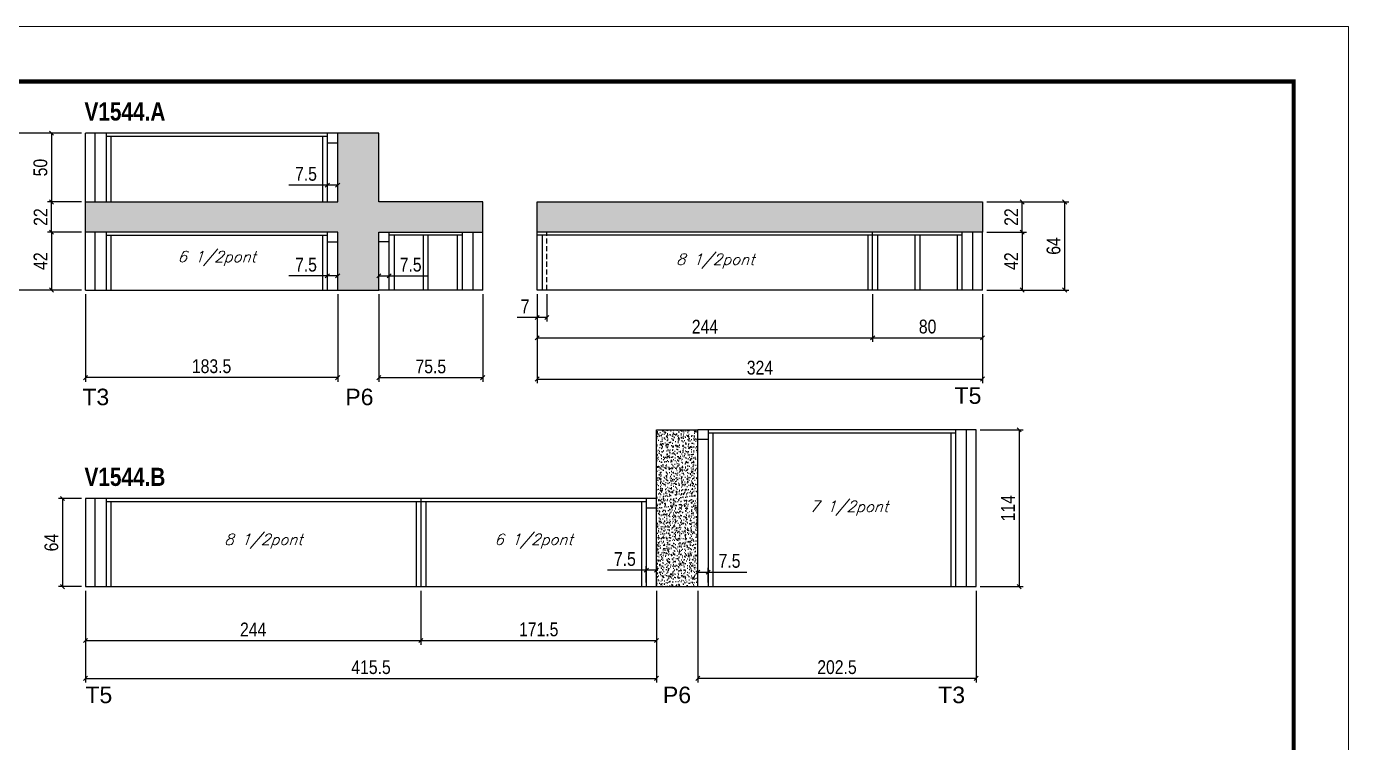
# Model space of a CAD drawing. Extents: x 3309 to 9563, y -2522 to 14608.
# Drawn here: x 3832 to 4794, y 6047 to 6568 of the extents above; entities that cross this region are included whole.
import ezdxf

# ---------------------------------------------------------------- set-up
doc = ezdxf.new("R2010")
doc.units = 0
doc.linetypes.add('DASHED', pattern=[0.75, 0.5, -0.25])
doc.linetypes.add('HIDDEN', pattern=[0.375, 0.25, -0.125])
for name, color, linetype in [('5', 5, 'Continuous'), ('COTA', 241, 'Continuous'), ('NOMENCLATURA', 7, 'Continuous'), ('Painéis', 200, 'Continuous'), ('SARR_2.2x7', 40, 'Continuous'), ('SARR_3.5x7', 81, 'Continuous'), ('texto', 7, 'Continuous')]:
    doc.layers.add(name, color=color, linetype=linetype)
doc.layers.add('Folhas', color=255, linetype='Continuous', lineweight=9)
doc.layers.add('SARRAFO DE PRESSAO', color=251, linetype='DASHED', lineweight=9)
doc.styles.add('COTA TECNICA', font='techl___.ttf', dxfattribs={"height": 10})
doc.styles.add('Romans', font='romans.shx')
doc.styles.get("Standard").update_dxf_attribs({"font": 'arial.ttf'})
doc.styles.add('TECNICA', font='techb___.ttf', dxfattribs={"height": 10})
doc.dimstyles.new('PAINEL', dxfattribs={"dimtxt": 10, "dimasz": 3, "dimexe": 3, "dimexo": 3, "dimgap": 3, "dimtad": 1, "dimdec": 1, "dimzin": 12, "dimdsep": 46, "dimtxsty": 'COTA TECNICA', "dimblk1": 'OBLIQUE', "dimblk2": 'OBLIQUE', "dimsah": 1, "dimcen": 0.9, "dimclrd": 4, "dimclre": 4, "dimclrt": 240, "dimadec": 1, "dimazin": 3, "dimtfac": 1, "dimtdec": 1, "dimtmove": 0, "dimatfit": 3, "dimfxl": 1, "dimtolj": 1, "dimtzin": 12, "dimarcsym": 0})

# ---------------------------------------------------------------- blocks, each defined once
blk = doc.blocks.new('9999999999')
at = {"layer": 'Folhas'}
blk.add_lwpolyline([(98138.98, 34190.21), (99623.98, 34190.21), (99623.98, 35240.21), (98138.98, 35240.21)], close=True, dxfattribs=at)
at = {"layer": 'Folhas', "color": 30, "const_width": 3}
blk.add_lwpolyline([(98213.98, 34230.21), (99583.98, 34230.21), (99583.98, 35200.21), (98213.98, 35200.21)], close=True, dxfattribs=at)
blk = doc.blocks.new('_Oblique')
at = {"color": 0, "linetype": 'ByBlock', "lineweight": -2}
blk.add_line((-0.5, -0.5), (0.5, 0.5), dxfattribs=at)
blk = doc.blocks.new('*D2588')
at = {"layer": 'COTA', "color": 4, "lineweight": -2, "transparency": 16777216}
for p, q in [((3875.43, 6373.23), (3875.43, 6309.52)), ((4058.93, 6373.23), (4058.93, 6309.52)), ((4058.93, 6312.52), (3875.43, 6312.52))]:
    blk.add_line(p, q, dxfattribs=at)
at = {"layer": 'Defpoints', "color": 0, "transparency": 16777216}
for p in [(3875.43, 6376.23), (4058.93, 6376.23), (3875.43, 6312.52)]:
    blk.add_point(p, dxfattribs=at)
at = {"layer": 'COTA', "color": 4, "lineweight": -2, "transparency": 16777216, "xscale": 3, "yscale": 3, "zscale": 3, "rotation": 180}
blk.add_blockref('_Oblique', (3875.43, 6312.52), dxfattribs=at)
at = {"layer": 'COTA', "color": 4, "lineweight": -2, "transparency": 16777216, "xscale": 3, "yscale": 3, "zscale": 3}
blk.add_blockref('_Oblique', (4058.93, 6312.52), dxfattribs=at)
at = {"layer": 'COTA', "color": 240, "transparency": 16777216, "insert": (3967.18, 6320.76), "char_height": 10, "attachment_point": 5, "style": 'COTA TECNICA'}
blk.add_mtext('\\A1;183.5', dxfattribs=at)
blk = doc.blocks.new('*D2589')
at = {"layer": 'COTA', "color": 4, "lineweight": -2, "transparency": 16777216}
for p, q in [((4051.43, 6379.23), (4051.43, 6389.5)), ((4058.93, 6379.23), (4058.93, 6389.5)), ((4051.43, 6386.5), (4023.28, 6386.5)), ((4058.93, 6386.5), (4051.43, 6386.5))]:
    blk.add_line(p, q, dxfattribs=at)
at = {"layer": 'Defpoints', "color": 0, "transparency": 16777216}
for p in [(4051.43, 6386.5), (4051.43, 6376.23), (4058.93, 6376.23)]:
    blk.add_point(p, dxfattribs=at)
at = {"layer": 'COTA', "color": 4, "lineweight": -2, "transparency": 16777216, "xscale": 3, "yscale": 3, "zscale": 3, "rotation": 180}
blk.add_blockref('_Oblique', (4051.43, 6386.5), dxfattribs=at)
at = {"layer": 'COTA', "color": 4, "lineweight": -2, "transparency": 16777216, "xscale": 3, "yscale": 3, "zscale": 3}
blk.add_blockref('_Oblique', (4058.93, 6386.5), dxfattribs=at)
at = {"layer": 'COTA', "color": 240, "transparency": 16777216, "insert": (4035.85, 6394.61), "char_height": 10, "attachment_point": 5, "style": 'COTA TECNICA'}
blk.add_mtext('\\A1;7.5', dxfattribs=at)
blk = doc.blocks.new('*D2590')
at = {"layer": 'COTA', "color": 4, "lineweight": -2, "transparency": 16777216}
for p, q in [((4051.43, 6443.23), (4051.43, 6455.5)), ((4058.93, 6443.23), (4058.93, 6455.5)), ((4051.43, 6452.5), (4023.28, 6452.5)), ((4058.93, 6452.5), (4051.43, 6452.5))]:
    blk.add_line(p, q, dxfattribs=at)
at = {"layer": 'Defpoints', "color": 0, "transparency": 16777216}
for p in [(4051.43, 6452.5), (4051.43, 6440.23), (4058.93, 6440.23)]:
    blk.add_point(p, dxfattribs=at)
at = {"layer": 'COTA', "color": 4, "lineweight": -2, "transparency": 16777216, "xscale": 3, "yscale": 3, "zscale": 3, "rotation": 180}
blk.add_blockref('_Oblique', (4051.43, 6452.5), dxfattribs=at)
at = {"layer": 'COTA', "color": 4, "lineweight": -2, "transparency": 16777216, "xscale": 3, "yscale": 3, "zscale": 3}
blk.add_blockref('_Oblique', (4058.93, 6452.5), dxfattribs=at)
at = {"layer": 'COTA', "color": 240, "transparency": 16777216, "insert": (4035.85, 6460.61), "char_height": 10, "attachment_point": 5, "style": 'COTA TECNICA'}
blk.add_mtext('\\A1;7.5', dxfattribs=at)
blk = doc.blocks.new('*D2591')
at = {"layer": 'COTA', "color": 4, "lineweight": -2, "transparency": 16777216}
for p, q in [((3872.43, 6490.23), (3847.76, 6490.23)), ((3850.76, 6490.23), (3850.76, 6440.23)), ((3872.43, 6440.23), (3847.76, 6440.23))]:
    blk.add_line(p, q, dxfattribs=at)
at = {"layer": 'Defpoints', "color": 0, "transparency": 16777216}
for p in [(3875.43, 6490.23), (3850.76, 6440.23), (3875.43, 6440.23)]:
    blk.add_point(p, dxfattribs=at)
at = {"layer": 'COTA', "color": 4, "lineweight": -2, "transparency": 16777216, "xscale": 3, "yscale": 3, "zscale": 3}
for p, rotation in [((3850.76, 6490.23), 90), ((3850.76, 6440.23), 270)]:
    blk.add_blockref('_Oblique', p, dxfattribs=dict(at, rotation=rotation))
at = {"layer": 'COTA', "color": 240, "transparency": 16777216, "insert": (3842.65, 6465.23), "char_height": 10, "attachment_point": 5, "rotation": 90, "style": 'COTA TECNICA'}
blk.add_mtext('\\A1;50', dxfattribs=at)
blk = doc.blocks.new('*D2592')
at = {"layer": 'COTA', "color": 4, "lineweight": -2, "transparency": 16777216}
for p, q in [((3872.43, 6490.23), (3816.08, 6490.23)), ((3819.08, 6376.23), (3819.08, 6490.23)), ((3872.43, 6376.23), (3816.08, 6376.23))]:
    blk.add_line(p, q, dxfattribs=at)
at = {"layer": 'Defpoints', "color": 0, "transparency": 16777216}
for p in [(3819.08, 6490.23), (3875.43, 6490.23), (3875.43, 6376.23)]:
    blk.add_point(p, dxfattribs=at)
at = {"layer": 'COTA', "color": 4, "lineweight": -2, "transparency": 16777216, "xscale": 3, "yscale": 3, "zscale": 3}
for p, rotation in [((3819.08, 6490.23), 90), ((3819.08, 6376.23), 270)]:
    blk.add_blockref('_Oblique', p, dxfattribs=dict(at, rotation=rotation))
at = {"layer": 'COTA', "color": 240, "transparency": 16777216, "insert": (3811.01, 6433.23), "char_height": 10, "attachment_point": 5, "rotation": 90, "style": 'COTA TECNICA'}
blk.add_mtext('\\A1;114', dxfattribs=at)
blk = doc.blocks.new('*D2593')
at = {"layer": 'COTA', "color": 4, "lineweight": -2, "transparency": 16777216}
for p, q in [((3872.43, 6418.23), (3847.76, 6418.23)), ((3850.76, 6418.23), (3850.76, 6376.23)), ((3872.43, 6376.23), (3847.76, 6376.23))]:
    blk.add_line(p, q, dxfattribs=at)
at = {"layer": 'Defpoints', "color": 0, "transparency": 16777216}
for p in [(3875.43, 6418.23), (3850.76, 6376.23), (3875.43, 6376.23)]:
    blk.add_point(p, dxfattribs=at)
at = {"layer": 'COTA', "color": 4, "lineweight": -2, "transparency": 16777216, "xscale": 3, "yscale": 3, "zscale": 3}
for p, rotation in [((3850.76, 6418.23), 90), ((3850.76, 6376.23), 270)]:
    blk.add_blockref('_Oblique', p, dxfattribs=dict(at, rotation=rotation))
at = {"layer": 'COTA', "color": 240, "transparency": 16777216, "insert": (3842.69, 6397.23), "char_height": 10, "attachment_point": 5, "rotation": 90, "style": 'COTA TECNICA'}
blk.add_mtext('\\A1;42', dxfattribs=at)
blk = doc.blocks.new('*D2595')
at = {"layer": 'COTA', "color": 4, "lineweight": -2, "transparency": 16777216}
for p, q in [((3872.43, 6440.23), (3847.76, 6440.23)), ((3850.76, 6418.23), (3850.76, 6440.23)), ((3872.43, 6418.23), (3847.76, 6418.23))]:
    blk.add_line(p, q, dxfattribs=at)
at = {"layer": 'Defpoints', "color": 0, "transparency": 16777216}
for p in [(3850.76, 6440.23), (3875.43, 6440.23), (3875.43, 6418.23)]:
    blk.add_point(p, dxfattribs=at)
at = {"layer": 'COTA', "color": 4, "lineweight": -2, "transparency": 16777216, "xscale": 3, "yscale": 3, "zscale": 3}
for p, rotation in [((3850.76, 6440.23), 90), ((3850.76, 6418.23), 270)]:
    blk.add_blockref('_Oblique', p, dxfattribs=dict(at, rotation=rotation))
at = {"layer": 'COTA', "color": 240, "transparency": 16777216, "insert": (3842.76, 6429.23), "char_height": 10, "attachment_point": 5, "rotation": 90, "style": 'COTA TECNICA'}
blk.add_mtext('\\A1;22', dxfattribs=at)
blk = doc.blocks.new('*D2596')
at = {"layer": 'COTA', "color": 4, "lineweight": -2, "transparency": 16777216}
for p, q in [((4088.93, 6373.23), (4088.93, 6309.52)), ((4164.43, 6373.23), (4164.43, 6309.52)), ((4088.93, 6312.52), (4164.43, 6312.52))]:
    blk.add_line(p, q, dxfattribs=at)
at = {"layer": 'Defpoints', "color": 0, "transparency": 16777216}
for p in [(4088.93, 6376.23), (4164.43, 6376.23), (4164.43, 6312.52)]:
    blk.add_point(p, dxfattribs=at)
at = {"layer": 'COTA', "color": 4, "lineweight": -2, "transparency": 16777216, "xscale": 3, "yscale": 3, "zscale": 3, "rotation": 180}
blk.add_blockref('_Oblique', (4088.93, 6312.52), dxfattribs=at)
at = {"layer": 'COTA', "color": 4, "lineweight": -2, "transparency": 16777216, "xscale": 3, "yscale": 3, "zscale": 3}
blk.add_blockref('_Oblique', (4164.43, 6312.52), dxfattribs=at)
at = {"layer": 'COTA', "color": 240, "transparency": 16777216, "insert": (4126.68, 6320.62), "char_height": 10, "attachment_point": 5, "style": 'COTA TECNICA'}
blk.add_mtext('\\A1;75.5', dxfattribs=at)
blk = doc.blocks.new('*D2597')
at = {"layer": 'COTA', "color": 4, "lineweight": -2, "transparency": 16777216}
for p, q in [((4088.93, 6379.23), (4088.93, 6389.5)), ((4096.43, 6379.23), (4096.43, 6389.5)), ((4088.93, 6386.5), (4096.43, 6386.5)), ((4096.43, 6386.5), (4124.58, 6386.5))]:
    blk.add_line(p, q, dxfattribs=at)
at = {"layer": 'Defpoints', "color": 0, "transparency": 16777216}
for p in [(4096.43, 6386.5), (4088.93, 6376.23), (4096.43, 6376.23)]:
    blk.add_point(p, dxfattribs=at)
at = {"layer": 'COTA', "color": 4, "lineweight": -2, "transparency": 16777216, "xscale": 3, "yscale": 3, "zscale": 3, "rotation": 180}
blk.add_blockref('_Oblique', (4088.93, 6386.5), dxfattribs=at)
at = {"layer": 'COTA', "color": 4, "lineweight": -2, "transparency": 16777216, "xscale": 3, "yscale": 3, "zscale": 3}
blk.add_blockref('_Oblique', (4096.43, 6386.5), dxfattribs=at)
at = {"layer": 'COTA', "color": 240, "transparency": 16777216, "insert": (4112, 6394.61), "char_height": 10, "attachment_point": 5, "style": 'COTA TECNICA'}
blk.add_mtext('\\A1;7.5', dxfattribs=at)
blk = doc.blocks.new('*D2600')
at = {"layer": 'COTA', "color": 4, "lineweight": -2, "transparency": 16777216}
for p, q in [((4204.11, 6373.23), (4204.11, 6338.48)), ((4448.11, 6373.23), (4448.11, 6338.48)), ((4204.11, 6341.48), (4448.11, 6341.48))]:
    blk.add_line(p, q, dxfattribs=at)
at = {"layer": 'Defpoints', "color": 0, "transparency": 16777216}
for p in [(4204.11, 6376.23), (4448.11, 6376.23), (4448.11, 6341.48)]:
    blk.add_point(p, dxfattribs=at)
at = {"layer": 'COTA', "color": 4, "lineweight": -2, "transparency": 16777216, "xscale": 3, "yscale": 3, "zscale": 3, "rotation": 180}
blk.add_blockref('_Oblique', (4204.11, 6341.48), dxfattribs=at)
at = {"layer": 'COTA', "color": 4, "lineweight": -2, "transparency": 16777216, "xscale": 3, "yscale": 3, "zscale": 3}
blk.add_blockref('_Oblique', (4448.11, 6341.48), dxfattribs=at)
at = {"layer": 'COTA', "color": 240, "transparency": 16777216, "insert": (4326.11, 6349.56), "char_height": 10, "attachment_point": 5, "style": 'COTA TECNICA'}
blk.add_mtext('\\A1;244', dxfattribs=at)
blk = doc.blocks.new('*D2601')
at = {"layer": 'COTA', "color": 4, "lineweight": -2, "transparency": 16777216}
for p, q in [((4448.11, 6373.23), (4448.11, 6338.48)), ((4528.11, 6373.23), (4528.11, 6338.48)), ((4448.11, 6341.48), (4528.11, 6341.48))]:
    blk.add_line(p, q, dxfattribs=at)
at = {"layer": 'Defpoints', "color": 0, "transparency": 16777216}
for p in [(4448.11, 6376.23), (4528.11, 6376.23), (4528.11, 6341.48)]:
    blk.add_point(p, dxfattribs=at)
at = {"layer": 'COTA', "color": 4, "lineweight": -2, "transparency": 16777216, "xscale": 3, "yscale": 3, "zscale": 3, "rotation": 180}
blk.add_blockref('_Oblique', (4448.11, 6341.48), dxfattribs=at)
at = {"layer": 'COTA', "color": 4, "lineweight": -2, "transparency": 16777216, "xscale": 3, "yscale": 3, "zscale": 3}
blk.add_blockref('_Oblique', (4528.11, 6341.48), dxfattribs=at)
at = {"layer": 'COTA', "color": 240, "transparency": 16777216, "insert": (4488.11, 6349.61), "char_height": 10, "attachment_point": 5, "style": 'COTA TECNICA'}
blk.add_mtext('\\A1;80', dxfattribs=at)
blk = doc.blocks.new('*D2602')
at = {"layer": 'COTA', "color": 4, "lineweight": -2, "transparency": 16777216}
for p, q in [((4204.11, 6373.23), (4204.11, 6308.52)), ((4528.11, 6373.23), (4528.11, 6308.52)), ((4204.11, 6311.52), (4528.11, 6311.52))]:
    blk.add_line(p, q, dxfattribs=at)
at = {"layer": 'Defpoints', "color": 0, "transparency": 16777216}
for p in [(4204.11, 6376.23), (4528.11, 6376.23), (4528.11, 6311.52)]:
    blk.add_point(p, dxfattribs=at)
at = {"layer": 'COTA', "color": 4, "lineweight": -2, "transparency": 16777216, "xscale": 3, "yscale": 3, "zscale": 3, "rotation": 180}
blk.add_blockref('_Oblique', (4204.11, 6311.52), dxfattribs=at)
at = {"layer": 'COTA', "color": 4, "lineweight": -2, "transparency": 16777216, "xscale": 3, "yscale": 3, "zscale": 3}
blk.add_blockref('_Oblique', (4528.11, 6311.52), dxfattribs=at)
at = {"layer": 'COTA', "color": 240, "transparency": 16777216, "insert": (4366.11, 6319.73), "char_height": 10, "attachment_point": 5, "style": 'COTA TECNICA'}
blk.add_mtext('\\A1;324', dxfattribs=at)
blk = doc.blocks.new('*D2603')
at = {"layer": 'COTA', "color": 4, "lineweight": -2, "transparency": 16777216}
for p, q in [((4531.11, 6418.23), (4559.95, 6418.23)), ((4556.95, 6418.23), (4556.95, 6376.23)), ((4531.11, 6376.23), (4559.95, 6376.23))]:
    blk.add_line(p, q, dxfattribs=at)
at = {"layer": 'Defpoints', "color": 0, "transparency": 16777216}
for p in [(4528.11, 6418.23), (4528.11, 6376.23), (4556.95, 6376.23)]:
    blk.add_point(p, dxfattribs=at)
at = {"layer": 'COTA', "color": 4, "lineweight": -2, "transparency": 16777216, "xscale": 3, "yscale": 3, "zscale": 3}
for p, rotation in [((4556.95, 6418.23), 90), ((4556.95, 6376.23), 270)]:
    blk.add_blockref('_Oblique', p, dxfattribs=dict(at, rotation=rotation))
at = {"layer": 'COTA', "color": 240, "transparency": 16777216, "insert": (4548.88, 6397.23), "char_height": 10, "attachment_point": 5, "rotation": 90, "style": 'COTA TECNICA'}
blk.add_mtext('\\A1;42', dxfattribs=at)
blk = doc.blocks.new('*D2604')
at = {"layer": 'COTA', "color": 4, "lineweight": -2, "transparency": 16777216}
for p, q in [((4531.11, 6440.23), (4559.95, 6440.23)), ((4556.95, 6418.23), (4556.95, 6440.23)), ((4531.11, 6418.23), (4559.95, 6418.23))]:
    blk.add_line(p, q, dxfattribs=at)
at = {"layer": 'Defpoints', "color": 0, "transparency": 16777216}
for p in [(4528.11, 6440.23), (4556.95, 6440.23), (4528.11, 6418.23)]:
    blk.add_point(p, dxfattribs=at)
at = {"layer": 'COTA', "color": 4, "lineweight": -2, "transparency": 16777216, "xscale": 3, "yscale": 3, "zscale": 3}
for p, rotation in [((4556.95, 6440.23), 90), ((4556.95, 6418.23), 270)]:
    blk.add_blockref('_Oblique', p, dxfattribs=dict(at, rotation=rotation))
at = {"layer": 'COTA', "color": 240, "transparency": 16777216, "insert": (4548.95, 6429.23), "char_height": 10, "attachment_point": 5, "rotation": 90, "style": 'COTA TECNICA'}
blk.add_mtext('\\A1;22', dxfattribs=at)
blk = doc.blocks.new('*D2605')
at = {"layer": 'COTA', "color": 4, "lineweight": -2, "transparency": 16777216}
for p, q in [((4531.11, 6440.23), (4590.86, 6440.23)), ((4587.86, 6376.23), (4587.86, 6440.23)), ((4531.11, 6376.23), (4590.86, 6376.23))]:
    blk.add_line(p, q, dxfattribs=at)
at = {"layer": 'Defpoints', "color": 0, "transparency": 16777216}
for p in [(4528.11, 6440.23), (4587.86, 6440.23), (4528.11, 6376.23)]:
    blk.add_point(p, dxfattribs=at)
at = {"layer": 'COTA', "color": 4, "lineweight": -2, "transparency": 16777216, "xscale": 3, "yscale": 3, "zscale": 3}
for p, rotation in [((4587.86, 6440.23), 90), ((4587.86, 6376.23), 270)]:
    blk.add_blockref('_Oblique', p, dxfattribs=dict(at, rotation=rotation))
at = {"layer": 'COTA', "color": 240, "transparency": 16777216, "insert": (4579.76, 6408.23), "char_height": 10, "attachment_point": 5, "rotation": 90, "style": 'COTA TECNICA'}
blk.add_mtext('\\A1;64', dxfattribs=at)
blk = doc.blocks.new('*D2608')
at = {"layer": 'COTA', "color": 4, "lineweight": -2, "transparency": 16777216}
for p, q in [((3875.43, 6157.6), (3875.43, 6090.88)), ((4290.93, 6157.6), (4290.93, 6090.88)), ((3875.43, 6093.88), (4290.93, 6093.88))]:
    blk.add_line(p, q, dxfattribs=at)
at = {"layer": 'Defpoints', "color": 0, "transparency": 16777216}
for p in [(3875.43, 6160.6), (4290.93, 6160.6), (4290.93, 6093.88)]:
    blk.add_point(p, dxfattribs=at)
at = {"layer": 'COTA', "color": 4, "lineweight": -2, "transparency": 16777216, "xscale": 3, "yscale": 3, "zscale": 3, "rotation": 180}
blk.add_blockref('_Oblique', (3875.43, 6093.88), dxfattribs=at)
at = {"layer": 'COTA', "color": 4, "lineweight": -2, "transparency": 16777216, "xscale": 3, "yscale": 3, "zscale": 3}
blk.add_blockref('_Oblique', (4290.93, 6093.88), dxfattribs=at)
at = {"layer": 'COTA', "color": 240, "transparency": 16777216, "insert": (4083.18, 6101.99), "char_height": 10, "attachment_point": 5, "style": 'COTA TECNICA'}
blk.add_mtext('\\A1;415.5', dxfattribs=at)
blk = doc.blocks.new('*D2609')
at = {"layer": 'COTA', "color": 4, "lineweight": -2, "transparency": 16777216}
for p, q in [((3875.43, 6157.6), (3875.43, 6118.36)), ((4119.43, 6157.6), (4119.43, 6118.36)), ((3875.43, 6121.36), (4119.43, 6121.36))]:
    blk.add_line(p, q, dxfattribs=at)
at = {"layer": 'Defpoints', "color": 0, "transparency": 16777216}
for p in [(3875.43, 6160.6), (4119.43, 6160.6), (4119.43, 6121.36)]:
    blk.add_point(p, dxfattribs=at)
at = {"layer": 'COTA', "color": 4, "lineweight": -2, "transparency": 16777216, "xscale": 3, "yscale": 3, "zscale": 3, "rotation": 180}
blk.add_blockref('_Oblique', (3875.43, 6121.36), dxfattribs=at)
at = {"layer": 'COTA', "color": 4, "lineweight": -2, "transparency": 16777216, "xscale": 3, "yscale": 3, "zscale": 3}
blk.add_blockref('_Oblique', (4119.43, 6121.36), dxfattribs=at)
at = {"layer": 'COTA', "color": 240, "transparency": 16777216, "insert": (3997.43, 6129.44), "char_height": 10, "attachment_point": 5, "style": 'COTA TECNICA'}
blk.add_mtext('\\A1;244', dxfattribs=at)
blk = doc.blocks.new('*D2610')
at = {"layer": 'COTA', "color": 4, "lineweight": -2, "transparency": 16777216}
for p, q in [((4119.43, 6157.6), (4119.43, 6118.36)), ((4290.93, 6157.6), (4290.93, 6118.36)), ((4119.43, 6121.36), (4290.93, 6121.36))]:
    blk.add_line(p, q, dxfattribs=at)
at = {"layer": 'Defpoints', "color": 0, "transparency": 16777216}
for p in [(4119.43, 6160.6), (4290.93, 6160.6), (4290.93, 6121.36)]:
    blk.add_point(p, dxfattribs=at)
at = {"layer": 'COTA', "color": 4, "lineweight": -2, "transparency": 16777216, "xscale": 3, "yscale": 3, "zscale": 3, "rotation": 180}
blk.add_blockref('_Oblique', (4119.43, 6121.36), dxfattribs=at)
at = {"layer": 'COTA', "color": 4, "lineweight": -2, "transparency": 16777216, "xscale": 3, "yscale": 3, "zscale": 3}
blk.add_blockref('_Oblique', (4290.93, 6121.36), dxfattribs=at)
at = {"layer": 'COTA', "color": 240, "transparency": 16777216, "insert": (4205.18, 6129.47), "char_height": 10, "attachment_point": 5, "style": 'COTA TECNICA'}
blk.add_mtext('\\A1;171.5', dxfattribs=at)
blk = doc.blocks.new('*D2611')
at = {"layer": 'COTA', "color": 4, "lineweight": -2, "transparency": 16777216}
for p, q in [((3872.43, 6224.6), (3855.78, 6224.6)), ((3858.78, 6224.6), (3858.78, 6160.6)), ((3872.43, 6160.6), (3855.78, 6160.6))]:
    blk.add_line(p, q, dxfattribs=at)
at = {"layer": 'Defpoints', "color": 0, "transparency": 16777216}
for p in [(3875.43, 6224.6), (3858.78, 6160.6), (3875.43, 6160.6)]:
    blk.add_point(p, dxfattribs=at)
at = {"layer": 'COTA', "color": 4, "lineweight": -2, "transparency": 16777216, "xscale": 3, "yscale": 3, "zscale": 3}
for p, rotation in [((3858.78, 6224.6), 90), ((3858.78, 6160.6), 270)]:
    blk.add_blockref('_Oblique', p, dxfattribs=dict(at, rotation=rotation))
at = {"layer": 'COTA', "color": 240, "transparency": 16777216, "insert": (3850.68, 6192.6), "char_height": 10, "attachment_point": 5, "rotation": 90, "style": 'COTA TECNICA'}
blk.add_mtext('\\A1;64', dxfattribs=at)
blk = doc.blocks.new('*D2612')
at = {"layer": 'COTA', "color": 4, "lineweight": -2, "transparency": 16777216}
for p, q in [((4283.43, 6163.6), (4283.43, 6175.5)), ((4290.93, 6163.6), (4290.93, 6175.5)), ((4283.43, 6172.5), (4255.28, 6172.5)), ((4290.93, 6172.5), (4283.43, 6172.5))]:
    blk.add_line(p, q, dxfattribs=at)
at = {"layer": 'Defpoints', "color": 0, "transparency": 16777216}
for p in [(4283.43, 6172.5), (4283.43, 6160.6), (4290.93, 6160.6)]:
    blk.add_point(p, dxfattribs=at)
at = {"layer": 'COTA', "color": 4, "lineweight": -2, "transparency": 16777216, "xscale": 3, "yscale": 3, "zscale": 3, "rotation": 180}
blk.add_blockref('_Oblique', (4283.43, 6172.5), dxfattribs=at)
at = {"layer": 'COTA', "color": 4, "lineweight": -2, "transparency": 16777216, "xscale": 3, "yscale": 3, "zscale": 3}
blk.add_blockref('_Oblique', (4290.93, 6172.5), dxfattribs=at)
at = {"layer": 'COTA', "color": 240, "transparency": 16777216, "insert": (4267.85, 6180.61), "char_height": 10, "attachment_point": 5, "style": 'COTA TECNICA'}
blk.add_mtext('\\A1;7.5', dxfattribs=at)
blk = doc.blocks.new('*D2614')
at = {"layer": 'COTA', "color": 4, "lineweight": -2, "transparency": 16777216}
for p, q in [((4320.93, 6157.6), (4320.93, 6090.88)), ((4523.43, 6157.6), (4523.43, 6090.88)), ((4523.43, 6093.88), (4320.93, 6093.88))]:
    blk.add_line(p, q, dxfattribs=at)
at = {"layer": 'Defpoints', "color": 0, "transparency": 16777216}
for p in [(4320.93, 6160.6), (4523.43, 6160.6), (4320.93, 6093.88)]:
    blk.add_point(p, dxfattribs=at)
at = {"layer": 'COTA', "color": 4, "lineweight": -2, "transparency": 16777216, "xscale": 3, "yscale": 3, "zscale": 3, "rotation": 180}
blk.add_blockref('_Oblique', (4320.93, 6093.88), dxfattribs=at)
at = {"layer": 'COTA', "color": 4, "lineweight": -2, "transparency": 16777216, "xscale": 3, "yscale": 3, "zscale": 3}
blk.add_blockref('_Oblique', (4523.43, 6093.88), dxfattribs=at)
at = {"layer": 'COTA', "color": 240, "transparency": 16777216, "insert": (4422.18, 6101.99), "char_height": 10, "attachment_point": 5, "style": 'COTA TECNICA'}
blk.add_mtext('\\A1;202.5', dxfattribs=at)
blk = doc.blocks.new('*D2613')
at = {"layer": 'COTA', "color": 4, "lineweight": -2, "transparency": 16777216}
for p, q in [((4320.93, 6163.6), (4320.93, 6174.14)), ((4320.93, 6171.14), (4328.43, 6171.14)), ((4328.43, 6163.6), (4328.43, 6174.14)), ((4328.43, 6171.14), (4356.58, 6171.14))]:
    blk.add_line(p, q, dxfattribs=at)
at = {"layer": 'Defpoints', "color": 0, "transparency": 16777216}
for p in [(4328.43, 6171.14), (4320.93, 6160.6), (4328.43, 6160.6)]:
    blk.add_point(p, dxfattribs=at)
at = {"layer": 'COTA', "color": 4, "lineweight": -2, "transparency": 16777216, "xscale": 3, "yscale": 3, "zscale": 3, "rotation": 180}
blk.add_blockref('_Oblique', (4320.93, 6171.14), dxfattribs=at)
at = {"layer": 'COTA', "color": 4, "lineweight": -2, "transparency": 16777216, "xscale": 3, "yscale": 3, "zscale": 3}
blk.add_blockref('_Oblique', (4328.43, 6171.14), dxfattribs=at)
at = {"layer": 'COTA', "color": 240, "transparency": 16777216, "insert": (4344, 6179.25), "char_height": 10, "attachment_point": 5, "style": 'COTA TECNICA'}
blk.add_mtext('\\A1;7.5', dxfattribs=at)
blk = doc.blocks.new('*D2616')
at = {"layer": 'COTA', "color": 4, "lineweight": -2, "transparency": 16777216}
for p, q in [((4526.43, 6274.6), (4557.67, 6274.6)), ((4554.67, 6274.6), (4554.67, 6160.6)), ((4526.43, 6160.6), (4557.67, 6160.6))]:
    blk.add_line(p, q, dxfattribs=at)
at = {"layer": 'Defpoints', "color": 0, "transparency": 16777216}
for p in [(4523.43, 6274.6), (4523.43, 6160.6), (4554.67, 6160.6)]:
    blk.add_point(p, dxfattribs=at)
at = {"layer": 'COTA', "color": 4, "lineweight": -2, "transparency": 16777216, "xscale": 3, "yscale": 3, "zscale": 3}
for p, rotation in [((4554.67, 6274.6), 90), ((4554.67, 6160.6), 270)]:
    blk.add_blockref('_Oblique', p, dxfattribs=dict(at, rotation=rotation))
at = {"layer": 'COTA', "color": 240, "transparency": 16777216, "insert": (4546.59, 6217.6), "char_height": 10, "attachment_point": 5, "rotation": 90, "style": 'COTA TECNICA'}
blk.add_mtext('\\A1;114', dxfattribs=at)
blk = doc.blocks.new('*D2666')
at = {"layer": 'COTA', "color": 4, "lineweight": -2, "transparency": 16777216}
for p, q in [((4204.11, 6373.23), (4204.11, 6353.3)), ((4211.11, 6373.23), (4211.11, 6353.3)), ((4204.11, 6356.3), (4189.38, 6356.3)), ((4211.11, 6356.3), (4204.11, 6356.3))]:
    blk.add_line(p, q, dxfattribs=at)
at = {"layer": 'Defpoints', "color": 0, "transparency": 16777216}
for p in [(4204.11, 6376.23), (4211.11, 6376.23), (4204.11, 6356.3)]:
    blk.add_point(p, dxfattribs=at)
at = {"layer": 'COTA', "color": 4, "lineweight": -2, "transparency": 16777216, "xscale": 3, "yscale": 3, "zscale": 3, "rotation": 180}
blk.add_blockref('_Oblique', (4204.11, 6356.3), dxfattribs=at)
at = {"layer": 'COTA', "color": 4, "lineweight": -2, "transparency": 16777216, "xscale": 3, "yscale": 3, "zscale": 3}
blk.add_blockref('_Oblique', (4211.11, 6356.3), dxfattribs=at)
at = {"layer": 'COTA', "color": 240, "transparency": 16777216, "insert": (4195.25, 6364.37), "char_height": 10, "attachment_point": 5, "style": 'COTA TECNICA'}
blk.add_mtext('\\A1;7', dxfattribs=at)

msp = doc.modelspace()

# ---------------------------------------------------------------- hatches: boundary and pattern name
at = {"layer": 'COTA'}
h = msp.add_hatch(dxfattribs=at)
h.set_pattern_fill('AR-CONC', color=256, scale=0.03)
h.set_pattern_definition([(50, (0, 18.725), (5.46554, -0.4781726), [0.5715, -6.2865]), (355, (0, 18.725), (-1.0573026, 5.7317054), [0.4572, -5.0292175]), (100.451445, (0.4555, 18.685), (4.4082374, 5.2535326), [0.4857003, -5.3427073]), (46.1842, (0, 20.249), (8.132371, -1.26127), [0.85725, -9.42975]), (96.63556, (0.678, 20.144), (7.122124, 7.422784), [0.728551, -8.014068]), (351.18415, (0, 20.249), (7.122124, 7.422784), [0.685799, -7.543792]), (21, (0.762, 19.868), (4.5484317, -3.067956), [0.5715, -6.2865]), (326, (0.762, 19.868), (1.854061, 5.525639), [0.4572, -5.0292]), (71.451445, (1.141, 19.612), (6.4024926, 2.457683), [0.4857003, -5.342698]), (37.5, (0, 18.725), (0.0926581, 2.53665117), [0, -4.96824, 0, -5.1054, 0, -5.04825]), (7.5, (0, 18.725), (2.0045899, 3.0054172), [0, -2.91084, 0, -4.85394, 0, -1.92405]), (327.5, (-1.6993, 18.725), (4.06771786, -0.1718623), [0, -1.905, 0, -5.9436, 0, -7.8867]), (317.5, (-2.4613, 18.725), (4.4438754, 0.7627947), [0, -2.4765, 0, -3.94716, 0, -5.6007])])
h.paths.add_polyline_path([(4058.93, 6376.23), (4088.93, 6376.23), (4088.93, 6418.23), (4164.43, 6418.23), (4164.43, 6440.23), (4088.93, 6440.23), (4088.93, 6490.23), (4058.93, 6490.23), (4058.93, 6440.23), (3875.43, 6440.23), (3875.43, 6418.23), (4058.93, 6418.23)])
h = msp.add_hatch(dxfattribs=at)
h.set_pattern_fill('AR-CONC', color=256, scale=0.03)
h.set_pattern_definition([(50, (348.9944, -3470.5437), (5.46554, -0.4781726), [0.5715, -6.2865]), (355, (348.9944, -3470.5437), (-1.0573026, 5.7317054), [0.4572, -5.0292175]), (100.451445, (349.45, -3470.5835), (4.4082374, 5.2535326), [0.4857003, -5.3427073]), (46.1842, (348.9944, -3469.02), (8.1323712, -1.26127), [0.85725, -9.42975]), (96.63556, (349.672, -3469.125), (7.122124, 7.422784), [0.728551, -8.014068]), (351.18415, (348.994, -3469.02), (7.122124, 7.422784), [0.685799, -7.543792]), (21, (349.7564, -3469.4007), (4.5484317, -3.067956), [0.5715, -6.2865]), (326, (349.7564, -3469.4007), (1.8540609, 5.525639), [0.4572, -5.0292]), (71.451445, (350.1355, -3469.6564), (6.4024926, 2.457683), [0.4857003, -5.342698]), (37.5, (348.9944, -3470.5437), (0.0926581, 2.53665117), [0, -4.96824, 0, -5.1054, 0, -5.04825]), (7.5, (348.9944, -3470.5437), (2.0045899, 3.00541724), [0, -2.91084, 0, -4.85394, 0, -1.92405]), (327.5, (347.2952, -3470.5437), (4.06771786, -0.17186232), [0, -1.905, 0, -5.9436, 0, -7.8867]), (317.5, (346.533, -3470.5437), (4.4438754, 0.7627947), [0, -2.4765, 0, -3.94716, 0, -5.6007])])
h.paths.add_polyline_path([(4204.11, 6440.23), (4204.11, 6418.23), (4528.11, 6418.23), (4528.11, 6440.23)])
h = msp.add_hatch(dxfattribs=at)
h.set_pattern_fill('AR-CONC', color=256, scale=0.03)
h.set_pattern_definition([(50, (0, 98.38), (5.46554, -0.4781726), [0.5715, -6.2865]), (355, (0, 98.38), (-1.0573026, 5.7317054), [0.4572, -5.0292175]), (100.451445, (0.4555, 98.34), (4.4082374, 5.2535326), [0.4857003, -5.3427073]), (46.1842, (0, 99.904), (8.132371, -1.26127), [0.85725, -9.42975]), (96.63556, (0.678, 99.799), (7.122124, 7.422784), [0.728551, -8.014068]), (351.18415, (0, 99.904), (7.122124, 7.422784), [0.685799, -7.543792]), (21, (0.762, 99.523), (4.5484317, -3.067956), [0.5715, -6.2865]), (326, (0.762, 99.523), (1.854061, 5.525639), [0.4572, -5.0292]), (71.451445, (1.141, 99.2673), (6.4024926, 2.457683), [0.4857003, -5.342698]), (37.5, (0, 98.38), (0.0926581, 2.53665117), [0, -4.96824, 0, -5.1054, 0, -5.04825]), (7.5, (0, 98.38), (2.0045899, 3.0054172), [0, -2.91084, 0, -4.85394, 0, -1.92405]), (327.5, (-1.6993, 98.38), (4.06771786, -0.1718623), [0, -1.905, 0, -5.9436, 0, -7.8867]), (317.5, (-2.4613, 98.38), (4.4438754, 0.7627947), [0, -2.4765, 0, -3.94716, 0, -5.6007])])
h.paths.add_polyline_path([(4290.93, 6160.6), (4320.93, 6160.6), (4320.93, 6274.6), (4290.93, 6274.6), (4290.93, 6224.6)])

# ---------------------------------------------------------------- linework, layer by layer
for p, q in [((4088.93, 6490.23), (4058.93, 6490.23)), ((4088.93, 6440.23), (4088.93, 6490.23)), ((3875.43, 6418.23), (3875.43, 6440.23)), ((4164.43, 6440.23), (4088.93, 6440.23)), ((4164.43, 6418.23), (4164.43, 6440.23)), ((4204.11, 6418.23), (4204.11, 6440.23)), ((4204.11, 6440.23), (4528.11, 6440.23)), ((4528.11, 6440.23), (4528.11, 6418.23)), ((4058.93, 6376.23), (4088.93, 6376.23)), ((4290.93, 6224.6), (4290.93, 6274.6)), ((4290.93, 6274.6), (4320.93, 6274.6)), ((4320.93, 6267.6), (4320.93, 6267.6)), ((4290.93, 6160.6), (4320.93, 6160.6))]:
    msp.add_line(p, q, dxfattribs=at)
at = {"layer": 'Painéis', "linetype": 'ByBlock'}
for p, q in [((4058.93, 6490.23), (3875.43, 6490.23)), ((3875.43, 6440.23), (3875.43, 6490.23)), ((4058.93, 6440.23), (4058.93, 6490.23)), ((3875.43, 6440.23), (4058.93, 6440.23)), ((4058.93, 6418.23), (3875.43, 6418.23)), ((3875.43, 6376.23), (3875.43, 6418.23)), ((4058.93, 6376.23), (4058.93, 6418.23)), ((4088.93, 6376.23), (4088.93, 6418.23)), ((4088.93, 6418.23), (4164.43, 6418.23)), ((4164.43, 6376.23), (4164.43, 6418.23)), ((4528.11, 6418.23), (4204.11, 6418.23)), ((4204.11, 6376.23), (4204.11, 6418.23)), ((4448.11, 6376.23), (4448.11, 6418.23)), ((4528.11, 6376.23), (4528.11, 6418.23)), ((3875.43, 6376.23), (4058.93, 6376.23)), ((4164.43, 6376.23), (4088.93, 6376.23)), ((4528.11, 6376.23), (4204.11, 6376.23)), ((4523.43, 6274.6), (4320.93, 6274.6)), ((4320.93, 6160.6), (4320.93, 6274.6)), ((4523.43, 6160.6), (4523.43, 6274.6)), ((4290.93, 6224.6), (3875.43, 6224.6)), ((3875.43, 6224.6), (3875.43, 6160.6)), ((4119.43, 6224.6), (4119.43, 6160.6)), ((4290.93, 6160.6), (4290.93, 6224.6)), ((3875.43, 6160.6), (4290.93, 6160.6)), ((4320.93, 6160.6), (4523.43, 6160.6))]:
    msp.add_line(p, q, dxfattribs=at)
at = {"layer": 'SARR_2.2x7', "linetype": 'Continuous'}
for p, q in [((3882.43, 6440.23), (3882.43, 6490.23)), ((3890.43, 6488.03), (4051.43, 6488.03)), ((4051.43, 6483.23), (4058.93, 6483.23)), ((3882.43, 6376.23), (3882.43, 6418.23)), ((3890.43, 6416.03), (4051.43, 6416.03)), ((4149.43, 6416.03), (4096.43, 6416.03)), ((4157.43, 6376.23), (4157.43, 6418.23)), ((4448.11, 6416.03), (4204.11, 6416.03)), ((4513.11, 6416.03), (4448.11, 6416.03)), ((4521.11, 6376.23), (4521.11, 6418.23)), ((4051.43, 6411.23), (4058.93, 6411.23)), ((4096.43, 6411.23), (4088.93, 6411.23)), ((4328.43, 6272.4), (4508.43, 6272.4)), ((4516.43, 6160.6), (4516.43, 6274.6)), ((4328.43, 6267.6), (4320.93, 6267.6)), ((3882.43, 6160.6), (3882.43, 6224.6)), ((3890.43, 6222.4), (4119.43, 6222.4)), ((4119.43, 6222.4), (4283.43, 6222.4)), ((4290.93, 6217.6), (4283.43, 6217.6))]:
    msp.add_line(p, q, dxfattribs=at)
at = {"layer": 'SARR_2.2x7', "linetype": 'HIDDEN', "ltscale": 15}
msp.add_line((4211.11, 6376.23), (4211.11, 6418.23), dxfattribs=at)
at = {"layer": 'SARR_3.5x7'}
for p, q in [((3890.43, 6490.23), (3890.43, 6440.23)), ((3893.93, 6488.03), (3893.93, 6440.23)), ((4047.93, 6488.03), (4047.93, 6440.23)), ((4051.43, 6440.23), (4051.43, 6490.23)), ((3890.43, 6418.23), (3890.43, 6376.23)), ((3893.93, 6416.03), (3893.93, 6376.23)), ((4047.93, 6416.03), (4047.93, 6376.23)), ((4051.43, 6376.23), (4051.43, 6418.23)), ((4096.43, 6376.23), (4096.43, 6418.23)), ((4099.93, 6416.03), (4099.93, 6376.23)), ((4121.1, 6416.03), (4121.1, 6376.23)), ((4124.6, 6416.03), (4124.6, 6376.23)), ((4145.93, 6416.03), (4145.93, 6376.23)), ((4149.43, 6418.23), (4149.43, 6376.23)), ((4207.61, 6416.03), (4207.61, 6376.23)), ((4444.61, 6416.03), (4444.61, 6376.23)), ((4451.61, 6416.03), (4451.61, 6376.23)), ((4478.91, 6416.03), (4478.91, 6376.23)), ((4482.41, 6416.03), (4482.41, 6376.23)), ((4509.61, 6416.03), (4509.61, 6376.23)), ((4513.11, 6418.23), (4513.11, 6376.23)), ((4328.43, 6274.6), (4328.43, 6160.6)), ((4331.93, 6272.4), (4331.93, 6160.6)), ((4504.93, 6272.4), (4504.93, 6160.6)), ((4508.43, 6274.6), (4508.43, 6160.6)), ((3890.43, 6224.6), (3890.43, 6160.6)), ((4283.43, 6224.6), (4283.43, 6160.6)), ((3893.93, 6222.4), (3893.93, 6160.6)), ((4115.93, 6222.4), (4115.93, 6160.6)), ((4122.93, 6222.4), (4122.93, 6160.6)), ((4279.93, 6222.4), (4279.93, 6160.6))]:
    msp.add_line(p, q, dxfattribs=at)

# ---------------------------------------------------------------- block references
at = {"layer": 'SARRAFO DE PRESSAO', "color": 6, "linetype": 'ByBlock'}
msp.add_blockref('9999999999', (-94829.61, -28672.37), dxfattribs=at)

# ---------------------------------------------------------------- texts
at = {"layer": '5', "linetype": 'Continuous'}
for s, rotation, p in [('T3', 359.99996, (3873.13, 6292.5)), ('P6', 359.99996, (4064.48, 6292.5)), ('T5', 0.00004, (4507.7, 6293.5)), ('T5', 359.99996, (3875.36, 6075.87)), ('P6', 359.99996, (4295.54, 6075.87)), ('T3', 359.99996, (4495.8, 6075.87))]:
    msp.add_text(s, height=12, rotation=rotation, dxfattribs=at).set_placement(p)
at = {"layer": 'NOMENCLATURA', "style": 'TECNICA'}
for s, p in [('V1544.A', (3874.71, 6499.42)), ('V1544.B', (3874.71, 6233.79))]:
    msp.add_text(s, height=13.2, dxfattribs=at).set_placement(p)
at = {"layer": 'texto', "color": 2, "char_height": 8, "attachment_point": 5, "style": 'Romans'}
for s, insert in [('{\\Q19;\\C256;6 1/2pont}', (3970.93, 6399.23)), ('{\\Q19;\\C256;8 1/2pont}', (4333.61, 6397.23)), ('{\\Q19;\\C256;7 1/2pont}', (4430.93, 6217.6)), ('{\\Q19;\\C256;8 1/2pont}', (4004.93, 6193.6)), ('{\\Q19;\\C256;6 1/2pont}', (4201.43, 6193.6))]:
    msp.add_mtext(s, dxfattribs=dict(at, insert=insert))

# ---------------------------------------------------------------- dimensions: what is measured, and where the dimension line sits
at = {"layer": 'COTA'}
for base, p1, p2, angle, picture, middle in [((3819.08, 6490.23), (3875.43, 6376.23), (3875.43, 6490.23), 90, '*D2592', (3811.01, 6433.23)), ((3850.76, 6440.23), (3875.43, 6490.23), (3875.43, 6440.23), 90, '*D2591', (3842.65, 6465.23)), ((4051.43, 6452.5), (4058.93, 6440.23), (4051.43, 6440.23), 180, '*D2590', (4035.85, 6460.61)), ((3850.76, 6440.23), (3875.43, 6418.23), (3875.43, 6440.23), 90, '*D2595', (3842.76, 6429.23)), ((4556.95, 6440.23), (4528.11, 6418.23), (4528.11, 6440.23), 90, '*D2604', (4548.95, 6429.23)), ((4587.86, 6440.23), (4528.11, 6376.23), (4528.11, 6440.23), 90, '*D2605', (4579.76, 6408.23)), ((3850.76, 6376.23), (3875.43, 6418.23), (3875.43, 6376.23), 90, '*D2593', (3842.69, 6397.23)), ((4556.95, 6376.23), (4528.11, 6418.23), (4528.11, 6376.23), 90, '*D2603', (4548.88, 6397.23)), ((4051.43, 6386.5), (4058.93, 6376.23), (4051.43, 6376.23), 180, '*D2589', (4035.85, 6394.61)), ((3875.43, 6312.52), (4058.93, 6376.23), (3875.43, 6376.23), 180, '*D2588', (3967.18, 6320.76)), ((4554.67, 6160.6), (4523.43, 6274.6), (4523.43, 6160.6), 90, '*D2616', (4546.59, 6217.6)), ((3858.78, 6160.6), (3875.43, 6224.6), (3875.43, 6160.6), 90, '*D2611', (3850.68, 6192.6)), ((4328.43, 6171.14), (4320.93, 6160.6), (4328.43, 6160.6), 180, '*D2613', (4344, 6179.25)), ((4290.93, 6093.88), (3875.43, 6160.6), (4290.93, 6160.6), 180, '*D2608', (4083.18, 6101.99))]:
    dim = msp.add_linear_dim(base=base, p1=p1, p2=p2, angle=angle, dimstyle='PAINEL', dxfattribs=at)
    dim.commit()
    dim.dimension.update_dxf_attribs({"geometry": picture, "text_midpoint": middle})
for base, p1, p2, picture, middle in [((4096.43, 6386.5), (4088.93, 6376.23), (4096.43, 6376.23), '*D2597', (4112, 6394.61)), ((4164.43, 6312.52), (4088.93, 6376.23), (4164.43, 6376.23), '*D2596', (4126.68, 6320.62)), ((4204.11, 6356.3), (4211.11, 6376.23), (4204.11, 6376.23), '*D2666', (4195.25, 6364.37)), ((4448.11, 6341.48), (4204.11, 6376.23), (4448.11, 6376.23), '*D2600', (4326.11, 6349.56)), ((4528.11, 6311.52), (4204.11, 6376.23), (4528.11, 6376.23), '*D2602', (4366.11, 6319.73)), ((4283.43, 6172.5), (4290.93, 6160.6), (4283.43, 6160.6), '*D2612', (4267.85, 6180.61)), ((4119.43, 6121.36), (3875.43, 6160.6), (4119.43, 6160.6), '*D2609', (3997.43, 6129.44)), ((4320.93, 6093.88), (4523.43, 6160.6), (4320.93, 6160.6), '*D2614', (4422.18, 6101.99))]:
    dim = msp.add_linear_dim(base=base, p1=p1, p2=p2, dimstyle='PAINEL', dxfattribs=at)
    dim.commit()
    dim.dimension.update_dxf_attribs({"geometry": picture, "text_midpoint": middle})
for base, p1, p2, picture, middle in [((4528.11, 6341.48), (4448.11, 6376.23), (4528.11, 6376.23), '*D2601', (4488.11, 6349.61)), ((4290.93, 6121.36), (4119.43, 6160.6), (4290.93, 6160.6), '*D2610', (4205.18, 6129.47))]:
    dim = msp.add_linear_dim(base=base, p1=p1, p2=p2, dimstyle='PAINEL', override={"dimtmove": 1}, dxfattribs=at)
    dim.commit()
    dim.dimension.update_dxf_attribs({"geometry": picture, "text_midpoint": middle})

doc.saveas('drawing.dxf')
